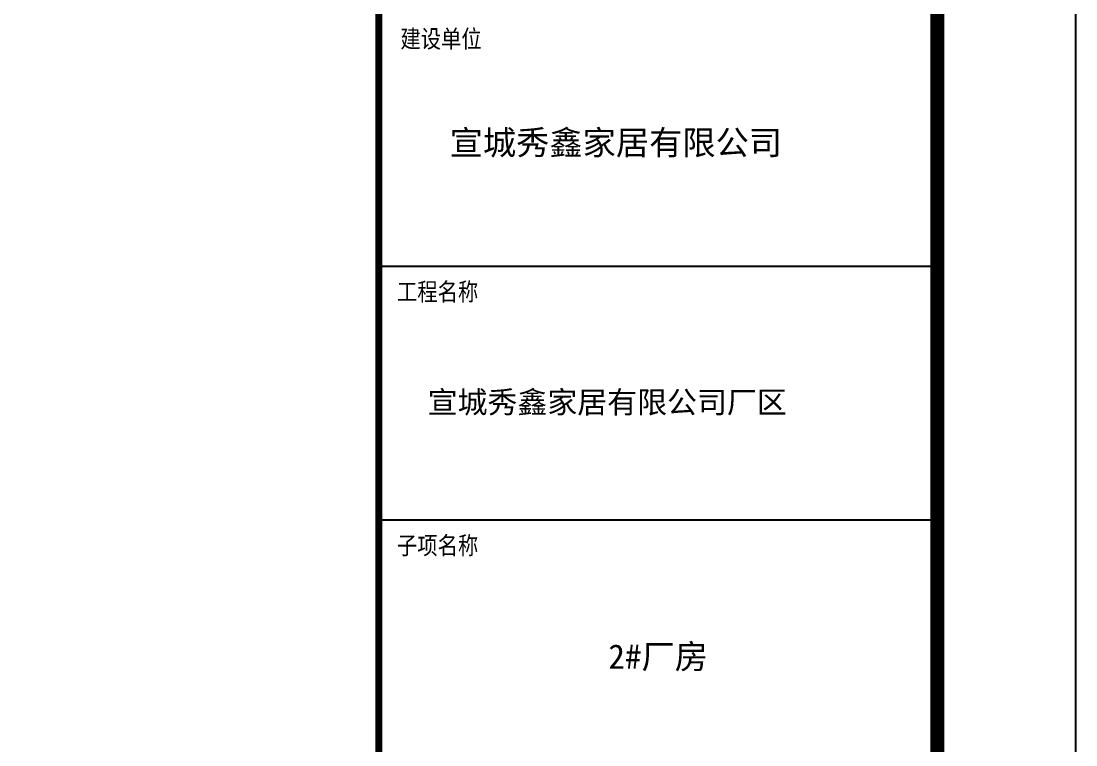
# Model space of a CAD drawing. Extents: x 1162612 to 1711260, y -157368 to 197905.
# Drawn here: x 1682219 to 1693643, y 52903 to 60748 of the extents above; entities that cross this region are included whole.
import ezdxf

# ---------------------------------------------------------------- set-up
doc = ezdxf.new("R2010")
doc.units = 0
doc.header["$LTSCALE"] = 1000
doc.header["$MEASUREMENT"] = 0
for name, color, linetype in [('1', 7, 'CONTINUOUS'), ('PP-PM-TK', 7, 'CONTINUOUS'), ('PUB_TEXT', 7, 'CONTINUOUS'), ('PUB_TITLE', 4, 'CONTINUOUS')]:
    doc.layers.add(name, color=color, linetype=linetype)
doc.styles.add('-黑体', font='simhei.ttf', dxfattribs={"width": 0.8})
doc.styles.add('TQ', font='txt.shx', dxfattribs={"width": 0.8, "bigfont": 'hztxt.shx'})

msp = doc.modelspace()

# ---------------------------------------------------------------- linework, layer by layer
at = {"layer": '1'}
for p, q in [((1686093, 58092), (1692143, 58092)), ((1686093, 55342), (1692143, 55342))]:
    msp.add_line(p, q, dxfattribs=at)
at = {"layer": 'PP-PM-TK', "color": 4, "const_width": 77}
msp.add_lwpolyline([(1686093, 102951), (1686093, 42951)], dxfattribs=at)
at = {"layer": 'PUB_TITLE'}
msp.add_lwpolyline([(1604543, 41451), (1693643, 41451), (1693643, 104451), (1604543, 104451)], close=True, dxfattribs=at)
at = {"layer": 'PUB_TITLE', "const_width": 150}
msp.add_lwpolyline([(1608293, 42951), (1692143, 42951), (1692143, 102951), (1608293, 102951)], close=True, dxfattribs=at)

# ---------------------------------------------------------------- texts
at = {"layer": 'PUB_TEXT', "color": 2, "style": 'TQ'}
for s, p in [('建设单位', (1686327, 60438)), ('工程名称', (1686290, 57697)), ('子项名称', (1686290, 54947))]:
    msp.add_text(s, height=220, dxfattribs=at).set_placement(p)
at = {"layer": 'PUB_TITLE', "color": 255, "style": '-黑体'}
for s, height, p in [('宣城秀鑫家居有限公司', 264, (1686860, 59299)), ('宣城秀鑫家居有限公司厂区', 237.6, (1686622, 56499)), ('2#厂房', 264, (1688579, 53729))]:
    msp.add_text(s, height=height, dxfattribs=at).set_placement(p)

doc.saveas('drawing.dxf')
